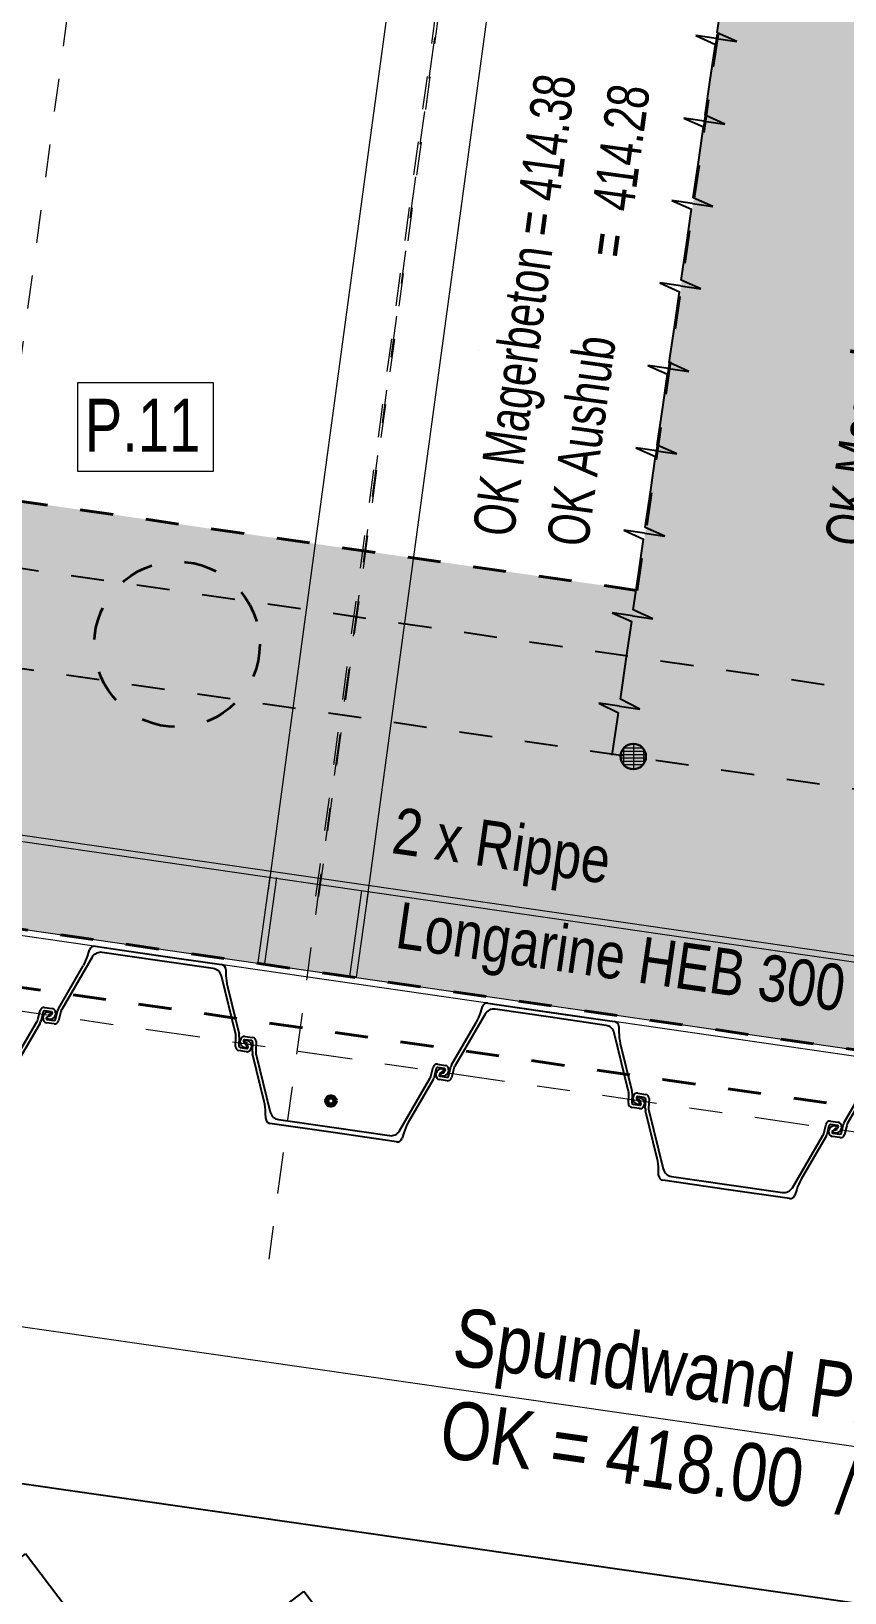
# Model space of a CAD drawing. Header units: metres. Extents: x 2681086.2 to 2681125.9, y 1225431.9 to 1225460.7.
# Drawn here: x 2681097.644 to 2681100.103, y 1225435.965 to 1225440.684 of the extents above; entities that cross this region are included whole.
import ezdxf

# ---------------------------------------------------------------- set-up
doc = ezdxf.new("R2010")
doc.units = ezdxf.units.M
for name, pattern in [('ALL_S17', [0.025, 0, -0.025]), ('ALL_S19', [0.075, 0, -0.075]), ('AUSGEZOGEN', [0]), ('GETRENNT2_S10', [0.255, 0.125, -0.065, 0, -0.065]), ('MITTE2_S7', [0.55, 0.375, -0.175]), ('PUNKT2_S9', [0.175, 0.075, -0.05, 0, -0.05]), ('STRICHLINIE2_S3', [0.125, 0.075, -0.05]), ('STRICHPUNKT2_S11', [0.245, 0.165, -0.04, 0, -0.04]), ('VERDECKT2_S2', [0.09, 0.05, -0.04])]:
    doc.linetypes.add(name, pattern=pattern)
for name, color, linetype, lineweight in [('__4Kan_Schmutz_proj_Schraffur', 11, 'AUSGEZOGEN', 13), ('AXE', 4, 'MITTE2_S7', 18), ('Beton Ansicht', 252, 'AUSGEZOGEN', 25), ('Beton geschnitten', 8, 'AUSGEZOGEN', 25), ('Betonierfugen', 7, 'AUSGEZOGEN', 25), ('Design', 250, 'AUSGEZOGEN', 18), ('Stahl', 252, 'AUSGEZOGEN', 18), ('Standard', 7, 'AUSGEZOGEN', 13), ('Text Waende', 7, 'AUSGEZOGEN', 18), ('Vermassung Schnitte', 7, 'AUSGEZOGEN', 18)]:
    doc.layers.add(name, color=color, linetype=linetype, lineweight=lineweight)
doc.styles.add('ARIAL', font='arial.ttf')

# ---------------------------------------------------------------- blocks, each defined once
blk = doc.blocks.new('COMPLEXOBJECT_30')
at = {"color": 7, "linetype": 'AUSGEZOGEN', "lineweight": 25, "transparency": 33554687}
for p, q in [((299.4047, 437.7091), (299.4099, 437.7261)), ((299.3165, 437.5501), (299.391, 437.678)), ((299.4176, 437.7034), (299.3258, 437.5458)), ((299.8516, 437.4698), (299.8082, 437.6469)), ((299.822, 437.6665), (299.8222, 437.6487)), ((299.8265, 437.615), (299.8617, 437.4712)), ((299.2897, 437.5375), (299.2949, 437.5367)), ((299.3071, 437.5163), (299.3139, 437.5435)), ((299.3231, 437.5393), (299.3162, 437.5112)), ((299.2693, 437.5192), (299.2704, 437.5267)), ((299.2791, 437.5205), (299.2788, 437.5189)), ((299.3028, 437.5023), (299.2794, 437.5056)), ((299.2958, 437.5329), (299.2804, 437.5225)), ((299.2814, 437.5155), (299.3015, 437.5125)), ((299.851, 437.4339), (299.8523, 437.4627)), ((299.8624, 437.4642), (299.8611, 437.4362)), ((299.8886, 437.4346), (299.8767, 437.4489)), ((299.8786, 437.4523), (299.8838, 437.4516)), ((299.8846, 437.4181), (299.8613, 437.4215)), ((299.8654, 437.431), (299.8856, 437.4281)), ((299.889, 437.4306), (299.8892, 437.4322)), ((299.8993, 437.4357), (299.8982, 437.4283))]:
    blk.add_line(p, q, dxfattribs=at)
for points in [[(299.4264, 437.7365), (299.6178, 437.7088), (299.8091, 437.6811)], [(299.7834, 437.6695), (299.6156, 437.6938), (299.4478, 437.718)]]:
    blk.add_lwpolyline(points, dxfattribs=at)
for centre, radius, start, end in [((299.4243, 437.7216), 0.015, 81.7706, 162.7706), ((299.2614, 437.7535), 0.15, 329.7875, 342.7706), ((299.4435, 437.6883), 0.03, 81.7706, 149.7875), ((299.807, 437.6663), 0.015, 0.7706, 81.7706), ((299.7791, 437.6398), 0.03, 13.7536, 81.7706), ((299.9722, 437.6507), 0.15, 180.7706, 193.7536), ((299.2868, 437.5177), 0.02, 81.7706, 131.2323), ((299.2946, 437.5346), 0.00213, 303.7706, 81.7706), ((299.3381, 437.5375), 0.025, 149.7875, 166.06), ((299.3474, 437.5332), 0.025, 149.7875, 166.06), ((299.2812, 437.5175), 0.012, 171.7706, 261.7706), ((299.2803, 437.5252), 0.01, 131.2323, 171.7706), ((299.2818, 437.5184), 0.003, 171.7706, 261.7706), ((299.282, 437.5201), 0.003, 123.7706, 171.7706), ((299.3023, 437.5175), 0.005, 261.7706, 346.06), ((299.3045, 437.5141), 0.012, 261.7706, 346.06), ((299.8273, 437.4638), 0.025, 357.4812, 13.7536), ((299.8374, 437.4653), 0.025, 357.4812, 13.7536), ((299.8783, 437.4502), 0.00213, 81.7706, 219.7706), ((299.881, 437.4318), 0.02, 32.3089, 81.7706), ((299.8894, 437.4371), 0.01, 351.7706, 32.3089), ((299.863, 437.4334), 0.012, 177.4812, 261.7706), ((299.8661, 437.4359), 0.005, 177.4812, 261.7706), ((299.8864, 437.43), 0.012, 261.7706, 351.7706), ((299.886, 437.431), 0.003, 261.7706, 351.7706), ((299.8863, 437.4327), 0.003, 351.7706, 39.7706)]:
    blk.add_arc(centre, radius, start, end, dxfattribs=at)
blk = doc.blocks.new('COMPLEXOBJECT_31')
at = {"color": 7, "linetype": 'AUSGEZOGEN', "lineweight": 25, "transparency": 33554687}
for p, q in [((298.6921, 437.6363), (298.7155, 437.633)), ((298.6774, 437.6188), (298.6785, 437.6262)), ((298.6878, 437.6238), (298.6875, 437.6222)), ((298.6882, 437.6199), (298.7001, 437.6056)), ((298.7113, 437.6235), (298.6912, 437.6264)), ((298.6981, 437.6021), (298.6929, 437.6029)), ((298.7144, 437.5903), (298.7156, 437.6183)), ((298.7503, 437.4394), (298.7151, 437.5832)), ((298.7257, 437.6206), (298.7245, 437.5917)), ((298.7252, 437.5847), (298.7685, 437.4075)), ((299.2536, 437.5152), (299.2606, 437.5432)), ((299.2696, 437.5382), (299.2629, 437.511)), ((299.274, 437.5522), (299.2973, 437.5488)), ((299.2954, 437.539), (299.2752, 437.5419)), ((299.2977, 437.534), (299.2979, 437.5356)), ((299.3075, 437.5352), (299.3064, 437.5278)), ((299.1592, 437.351), (299.251, 437.5086)), ((299.2602, 437.5044), (299.1857, 437.3764)), ((299.281, 437.5216), (299.2964, 437.5319)), ((299.287, 437.5169), (299.2818, 437.5177)), ((298.7548, 437.388), (298.7546, 437.4058)), ((299.1721, 437.3454), (299.1668, 437.3284))]:
    blk.add_line(p, q, dxfattribs=at)
for points in [[(299.1503, 437.318), (298.959, 437.3456), (298.7677, 437.3733)], [(298.7934, 437.385), (298.9612, 437.3607), (299.129, 437.3364)]]:
    blk.add_lwpolyline(points, dxfattribs=at)
for centre, radius, start, end in [((298.6904, 437.6245), 0.012, 81.7706, 171.7706), ((298.7137, 437.6211), 0.012, 357.4812, 81.7706), ((298.6873, 437.6173), 0.01, 171.7706, 212.3089), ((298.6958, 437.6227), 0.02, 212.3089, 261.7706), ((298.6905, 437.6218), 0.003, 171.7706, 219.7706), ((298.6907, 437.6234), 0.003, 81.7706, 171.7706), ((298.6984, 437.6042), 0.00213, 261.7706, 39.7706), ((298.7106, 437.6185), 0.005, 357.4812, 81.7706), ((298.7394, 437.5892), 0.025, 177.4812, 193.7536), ((298.7494, 437.5906), 0.025, 177.4812, 193.7536), ((299.2722, 437.5403), 0.012, 81.7706, 166.06), ((299.2745, 437.537), 0.005, 81.7706, 166.06), ((299.295, 437.536), 0.003, 351.7706, 81.7706), ((299.2947, 437.5344), 0.003, 303.7706, 351.7706), ((299.2956, 437.5369), 0.012, 351.7706, 81.7706), ((299.2294, 437.5212), 0.025, 329.7875, 346.06), ((299.2386, 437.517), 0.025, 329.7875, 346.06), ((299.2821, 437.5198), 0.00213, 123.7706, 261.7706), ((299.2899, 437.5367), 0.02, 261.7706, 311.2323), ((299.2965, 437.5292), 0.01, 311.2323, 351.7706), ((298.6046, 437.4038), 0.15, 0.7706, 13.7536), ((298.7977, 437.4146), 0.03, 193.7536, 261.7706), ((298.7698, 437.3882), 0.015, 180.7706, 261.7706), ((299.1333, 437.3661), 0.03, 261.7706, 329.7875), ((299.3154, 437.301), 0.15, 149.7875, 162.7706), ((299.1525, 437.3328), 0.015, 261.7706, 342.7706)]:
    blk.add_arc(centre, radius, start, end, dxfattribs=at)
blk = doc.blocks.new('COMPLEXOBJECT_32')
at = {"color": 7, "linetype": 'AUSGEZOGEN', "lineweight": 25, "transparency": 33554687}
for p, q in [((298.23, 437.8755), (298.1382, 437.7179)), ((298.2171, 437.8811), (298.2223, 437.8981)), ((298.1289, 437.7221), (298.2034, 437.85)), ((298.664, 437.6418), (298.6206, 437.819)), ((298.6343, 437.8385), (298.6346, 437.8207)), ((298.6389, 437.7871), (298.6741, 437.6432)), ((298.0817, 437.6913), (298.0828, 437.6987)), ((298.0915, 437.6925), (298.0912, 437.6909)), ((298.1152, 437.6743), (298.0918, 437.6777)), ((298.1082, 437.7049), (298.0928, 437.6946)), ((298.0938, 437.6875), (298.1139, 437.6846)), ((298.1021, 437.7095), (298.1073, 437.7088)), ((298.1195, 437.6883), (298.1263, 437.7155)), ((298.1355, 437.7113), (298.1286, 437.6833)), ((298.6634, 437.6059), (298.6647, 437.6348)), ((298.6748, 437.6362), (298.6735, 437.6082)), ((298.697, 437.5902), (298.6737, 437.5935)), ((298.6778, 437.603), (298.698, 437.6001)), ((298.701, 437.6066), (298.6891, 437.6209)), ((298.691, 437.6244), (298.6962, 437.6236)), ((298.7014, 437.6027), (298.7016, 437.6043)), ((298.7117, 437.6077), (298.7106, 437.6003))]:
    blk.add_line(p, q, dxfattribs=at)
for points in [[(298.2388, 437.9085), (298.4302, 437.8808), (298.6215, 437.8532)], [(298.5958, 437.8415), (298.428, 437.8658), (298.2602, 437.8901)]]:
    blk.add_lwpolyline(points, dxfattribs=at)
for centre, radius, start, end in [((298.0738, 437.9255), 0.15, 329.7875, 342.7706), ((298.2367, 437.8937), 0.015, 81.7706, 162.7706), ((298.2559, 437.8604), 0.03, 81.7706, 149.7875), ((298.5915, 437.8118), 0.03, 13.7536, 81.7706), ((298.6193, 437.8383), 0.015, 0.7706, 81.7706), ((298.7846, 437.8227), 0.15, 180.7706, 193.7536), ((298.1505, 437.7095), 0.025, 149.7875, 166.06), ((298.0936, 437.6896), 0.012, 171.7706, 261.7706), ((298.0927, 437.6973), 0.01, 131.2323, 171.7706), ((298.0992, 437.6897), 0.02, 81.7706, 131.2323), ((298.0942, 437.6905), 0.003, 171.7706, 261.7706), ((298.0944, 437.6921), 0.003, 123.7706, 171.7706), ((298.107, 437.7067), 0.00213, 303.7706, 81.7706), ((298.1147, 437.6895), 0.005, 261.7706, 346.06), ((298.1169, 437.6862), 0.012, 261.7706, 346.06), ((298.1598, 437.7053), 0.025, 149.7875, 166.06), ((298.6397, 437.6359), 0.025, 357.4812, 13.7536), ((298.6498, 437.6373), 0.025, 357.4812, 13.7536), ((298.6754, 437.6054), 0.012, 177.4812, 261.7706), ((298.6785, 437.608), 0.005, 177.4812, 261.7706), ((298.6907, 437.6223), 0.00213, 81.7706, 219.7706), ((298.6934, 437.6038), 0.02, 32.3089, 81.7706), ((298.6988, 437.602), 0.012, 261.7706, 351.7706), ((298.6984, 437.6031), 0.003, 261.7706, 351.7706), ((298.6986, 437.6047), 0.003, 351.7706, 39.7706), ((298.7018, 437.6092), 0.01, 351.7706, 32.3089)]:
    blk.add_arc(centre, radius, start, end, dxfattribs=at)
blk = doc.blocks.new('COMPLEXOBJECT_33')
at = {"color": 7, "linetype": 'AUSGEZOGEN', "lineweight": 25, "transparency": 33554687}
for p, q in [((297.4898, 437.7906), (297.4909, 437.798)), ((297.5001, 437.7957), (297.4999, 437.794)), ((297.5006, 437.7917), (297.5124, 437.7774)), ((297.5237, 437.7953), (297.5035, 437.7982)), ((297.5045, 437.8082), (297.5278, 437.8048)), ((297.5105, 437.774), (297.5053, 437.7747)), ((297.5268, 437.7621), (297.528, 437.7901)), ((297.5381, 437.7924), (297.5368, 437.7636)), ((297.5626, 437.6113), (297.5274, 437.7551)), ((297.5375, 437.7565), (297.5809, 437.5793)), ((298.0863, 437.724), (298.1097, 437.7206)), ((297.9716, 437.5228), (298.0633, 437.6805)), ((298.0726, 437.6762), (297.9981, 437.5483)), ((298.066, 437.687), (298.073, 437.715)), ((298.082, 437.71), (298.0753, 437.6828)), ((298.1078, 437.7108), (298.0876, 437.7137)), ((298.0933, 437.6934), (298.1088, 437.7037)), ((298.0994, 437.6888), (298.0942, 437.6895)), ((298.1101, 437.7058), (298.1103, 437.7074)), ((298.1198, 437.707), (298.1188, 437.6996)), ((297.5672, 437.5598), (297.5669, 437.5776)), ((297.9845, 437.5172), (297.9792, 437.5002))]:
    blk.add_line(p, q, dxfattribs=at)
for points in [[(297.9627, 437.4898), (297.7714, 437.5175), (297.58, 437.5451)], [(297.6057, 437.5568), (297.7735, 437.5325), (297.9413, 437.5082)]]:
    blk.add_lwpolyline(points, dxfattribs=at)
for centre, radius, start, end in [((297.4997, 437.7892), 0.01, 171.7706, 212.3089), ((297.5028, 437.7963), 0.012, 81.7706, 171.7706), ((297.5082, 437.7945), 0.02, 212.3089, 261.7706), ((297.5029, 437.7936), 0.003, 171.7706, 219.7706), ((297.5031, 437.7952), 0.003, 81.7706, 171.7706), ((297.5108, 437.7761), 0.00213, 261.7706, 39.7706), ((297.523, 437.7903), 0.005, 357.4812, 81.7706), ((297.5261, 437.7929), 0.012, 357.4812, 81.7706), ((297.5517, 437.761), 0.025, 177.4812, 193.7536), ((297.5618, 437.7625), 0.025, 177.4812, 193.7536), ((298.0846, 437.7121), 0.012, 81.7706, 166.06), ((298.0417, 437.693), 0.025, 329.7875, 346.06), ((298.051, 437.6888), 0.025, 329.7875, 346.06), ((298.0869, 437.7088), 0.005, 81.7706, 166.06), ((298.0945, 437.6916), 0.00213, 123.7706, 261.7706), ((298.1023, 437.7086), 0.02, 261.7706, 311.2323), ((298.1073, 437.7078), 0.003, 351.7706, 81.7706), ((298.1071, 437.7062), 0.003, 303.7706, 351.7706), ((298.108, 437.7088), 0.012, 351.7706, 81.7706), ((298.1089, 437.7011), 0.01, 311.2323, 351.7706), ((297.4169, 437.5756), 0.15, 0.7706, 13.7536), ((297.5822, 437.56), 0.015, 180.7706, 261.7706), ((297.61, 437.5865), 0.03, 193.7536, 261.7706), ((298.1277, 437.4728), 0.15, 149.7875, 162.7706), ((297.9456, 437.5379), 0.03, 261.7706, 329.7875), ((297.9648, 437.5046), 0.015, 261.7706, 342.7706)]:
    blk.add_arc(centre, radius, start, end, dxfattribs=at)
blk = doc.blocks.new('COMPLEXOBJECT_34')
at = {"color": 7, "linetype": 'AUSGEZOGEN', "lineweight": 25, "transparency": 33554687}
for p, q in [((297.0294, 438.0529), (297.0347, 438.07)), ((296.9413, 437.8939), (297.0158, 438.0219)), ((297.0423, 438.0473), (296.9505, 437.8897)), ((297.4467, 438.0104), (297.447, 437.9925)), ((297.4764, 437.8136), (297.433, 437.9908)), ((297.4512, 437.9589), (297.4864, 437.8151)), ((296.8941, 437.8631), (296.8951, 437.8705)), ((296.9038, 437.8644), (296.9036, 437.8627)), ((296.9206, 437.8767), (296.9051, 437.8664)), ((296.9145, 437.8814), (296.9197, 437.8806)), ((296.9319, 437.8602), (296.9386, 437.8874)), ((296.9479, 437.8831), (296.9409, 437.8551)), ((296.9276, 437.8461), (296.9042, 437.8495)), ((296.9061, 437.8593), (296.9263, 437.8564)), ((297.4758, 437.7778), (297.4771, 437.8066)), ((297.4871, 437.808), (297.4859, 437.78)), ((297.4902, 437.7749), (297.5103, 437.772)), ((297.5133, 437.7785), (297.5014, 437.7927)), ((297.5034, 437.7962), (297.5086, 437.7954)), ((297.5137, 437.7745), (297.514, 437.7761)), ((297.5241, 437.7796), (297.523, 437.7721)), ((297.5094, 437.762), (297.4861, 437.7654))]:
    blk.add_line(p, q, dxfattribs=at)
for points in [[(297.0512, 438.0804), (297.2425, 438.0527), (297.4339, 438.025)], [(297.4082, 438.0134), (297.2403, 438.0376), (297.0725, 438.0619)]]:
    blk.add_lwpolyline(points, dxfattribs=at)
for centre, radius, start, end in [((296.8862, 438.0974), 0.15, 329.7875, 342.7706), ((297.049, 438.0655), 0.015, 81.7706, 162.7706), ((297.0682, 438.0322), 0.03, 81.7706, 149.7875), ((297.4039, 437.9837), 0.03, 13.7536, 81.7706), ((297.4317, 438.0102), 0.015, 0.7706, 81.7706), ((297.5969, 437.9946), 0.15, 180.7706, 193.7536), ((296.905, 437.8691), 0.01, 131.2323, 171.7706), ((296.9116, 437.8616), 0.02, 81.7706, 131.2323), ((296.9068, 437.8639), 0.003, 123.7706, 171.7706), ((296.9194, 437.8785), 0.00213, 303.7706, 81.7706), ((296.9629, 437.8813), 0.025, 149.7875, 166.06), ((296.9721, 437.8771), 0.025, 149.7875, 166.06), ((296.9059, 437.8614), 0.012, 171.7706, 261.7706), ((296.9066, 437.8623), 0.003, 171.7706, 261.7706), ((296.927, 437.8614), 0.005, 261.7706, 346.06), ((296.9293, 437.858), 0.012, 261.7706, 346.06), ((297.4878, 437.7772), 0.012, 177.4812, 261.7706), ((297.4521, 437.8077), 0.025, 357.4812, 13.7536), ((297.4909, 437.7798), 0.005, 177.4812, 261.7706), ((297.4622, 437.8091), 0.025, 357.4812, 13.7536), ((297.5031, 437.7941), 0.00213, 81.7706, 219.7706), ((297.5057, 437.7757), 0.02, 32.3089, 81.7706), ((297.5111, 437.7739), 0.012, 261.7706, 351.7706), ((297.5108, 437.7749), 0.003, 261.7706, 351.7706), ((297.511, 437.7765), 0.003, 351.7706, 39.7706), ((297.5142, 437.781), 0.01, 351.7706, 32.3089)]:
    blk.add_arc(centre, radius, start, end, dxfattribs=at)
blk = doc.blocks.new('COMPLEXOBJECT_35')
at = {"color": 7, "linetype": 'AUSGEZOGEN', "lineweight": 25, "transparency": 33554687}
for p, q in [((296.3022, 437.9624), (296.3032, 437.9698)), ((296.3125, 437.9675), (296.3123, 437.9659)), ((296.3129, 437.9635), (296.3248, 437.9493)), ((296.3361, 437.9671), (296.3159, 437.97)), ((296.3168, 437.98), (296.3402, 437.9766)), ((296.3391, 437.934), (296.3404, 437.962)), ((296.3505, 437.9642), (296.3492, 437.9354)), ((296.3229, 437.9458), (296.3177, 437.9465)), ((296.375, 437.7831), (296.3398, 437.9269)), ((296.3499, 437.9283), (296.3932, 437.7512)), ((296.8784, 437.8589), (296.8853, 437.8869)), ((296.8944, 437.8818), (296.8876, 437.8546)), ((296.8987, 437.8959), (296.922, 437.8925)), ((296.9201, 437.8827), (296.8999, 437.8856)), ((296.9057, 437.8652), (296.9211, 437.8756)), ((296.9224, 437.8776), (296.9227, 437.8793)), ((296.9322, 437.8789), (296.9311, 437.8715)), ((296.7839, 437.6947), (296.8757, 437.8523)), ((296.885, 437.8481), (296.8105, 437.7201)), ((296.9118, 437.8606), (296.9066, 437.8614)), ((296.3795, 437.7316), (296.3793, 437.7494)), ((296.7968, 437.6891), (296.7915, 437.672))]:
    blk.add_line(p, q, dxfattribs=at)
for points in [[(296.4181, 437.7286), (296.5859, 437.7044), (296.7537, 437.6801)], [(296.7751, 437.6616), (296.5837, 437.6893), (296.3924, 437.717)]]:
    blk.add_lwpolyline(points, dxfattribs=at)
for centre, radius, start, end in [((296.3121, 437.961), 0.01, 171.7706, 212.3089), ((296.3151, 437.9681), 0.012, 81.7706, 171.7706), ((296.3152, 437.9654), 0.003, 171.7706, 219.7706), ((296.3155, 437.9671), 0.003, 81.7706, 171.7706), ((296.3354, 437.9622), 0.005, 357.4812, 81.7706), ((296.3385, 437.9648), 0.012, 357.4812, 81.7706), ((296.3205, 437.9663), 0.02, 212.3089, 261.7706), ((296.3232, 437.9479), 0.00213, 261.7706, 39.7706), ((296.3641, 437.9329), 0.025, 177.4812, 193.7536), ((296.3742, 437.9343), 0.025, 177.4812, 193.7536), ((296.897, 437.884), 0.012, 81.7706, 166.06), ((296.8992, 437.8806), 0.005, 81.7706, 166.06), ((296.9069, 437.8635), 0.00213, 123.7706, 261.7706), ((296.9146, 437.8804), 0.02, 261.7706, 311.2323), ((296.9197, 437.8797), 0.003, 351.7706, 81.7706), ((296.9195, 437.8781), 0.003, 303.7706, 351.7706), ((296.9203, 437.8806), 0.012, 351.7706, 81.7706), ((296.9212, 437.8729), 0.01, 311.2323, 351.7706), ((296.8541, 437.8649), 0.025, 329.7875, 346.06), ((296.8634, 437.8606), 0.025, 329.7875, 346.06), ((296.2293, 437.7474), 0.15, 0.7706, 13.7536), ((296.3945, 437.7318), 0.015, 180.7706, 261.7706), ((296.4224, 437.7583), 0.03, 193.7536, 261.7706), ((296.758, 437.7098), 0.03, 261.7706, 329.7875), ((296.9401, 437.6446), 0.15, 149.7875, 162.7706), ((296.7772, 437.6765), 0.015, 261.7706, 342.7706)]:
    blk.add_arc(centre, radius, start, end, dxfattribs=at)
blk = doc.blocks.new('MUSTERELEMENT_10')
at = {"layer": 'Betonierfugen', "color": 7, "linetype": 'AUSGEZOGEN', "lineweight": 25, "transparency": 33554687}
for p, q in [((298.9316, 440.8409), (298.9471, 440.948)), ((298.9909, 440.8145), (298.9316, 440.8409)), ((298.929, 440.8235), (298.8672, 440.8325)), ((298.8672, 440.8325), (298.9265, 440.806)), ((298.9109, 440.6989), (298.9265, 440.806)), ((298.929, 440.8235), (298.9909, 440.8145)), ((298.8954, 440.5918), (298.9109, 440.6989)), ((298.8928, 440.5743), (298.831, 440.5833)), ((298.831, 440.5833), (298.8903, 440.5569)), ((298.8748, 440.4497), (298.8903, 440.5569)), ((298.8928, 440.5743), (298.9547, 440.5653)), ((298.9547, 440.5653), (298.8954, 440.5918)), ((298.8592, 440.3426), (298.8748, 440.4497)), ((298.8567, 440.3252), (298.7948, 440.3341)), ((298.7948, 440.3341), (298.8541, 440.3077)), ((298.8567, 440.3252), (298.9185, 440.3162)), ((298.9185, 440.3162), (298.8592, 440.3426)), ((298.8386, 440.2006), (298.8541, 440.3077)), ((298.823, 440.0934), (298.8386, 440.2006)), ((298.8205, 440.076), (298.7586, 440.085)), ((298.7586, 440.085), (298.8179, 440.0586)), ((298.8823, 440.067), (298.823, 440.0934)), ((298.8024, 439.9514), (298.8179, 440.0586)), ((298.8205, 440.076), (298.8823, 440.067)), ((298.7868, 439.8443), (298.8024, 439.9514)), ((298.7843, 439.8268), (298.7224, 439.8358)), ((298.7224, 439.8358), (298.7817, 439.8094)), ((298.7662, 439.7023), (298.7817, 439.8094)), ((298.7843, 439.8268), (298.8461, 439.8179)), ((298.8461, 439.8179), (298.7868, 439.8443)), ((298.7506, 439.5951), (298.7662, 439.7023)), ((298.7481, 439.5777), (298.6862, 439.5867)), ((298.6862, 439.5867), (298.7455, 439.5603)), ((298.7481, 439.5777), (298.8099, 439.5687)), ((298.8099, 439.5687), (298.7506, 439.5951)), ((298.73, 439.4531), (298.7455, 439.5603)), ((298.7144, 439.346), (298.73, 439.4531)), ((298.7119, 439.3285), (298.65, 439.3375)), ((298.65, 439.3375), (298.7094, 439.3111)), ((298.7119, 439.3285), (298.7737, 439.3196)), ((298.7737, 439.3196), (298.7144, 439.346)), ((298.6938, 439.204), (298.7094, 439.3111)), ((298.6782, 439.0968), (298.6938, 439.204)), ((298.7375, 439.0704), (298.6782, 439.0968)), ((298.6757, 439.0794), (298.6138, 439.0884)), ((298.6138, 439.0884), (298.6732, 439.0619)), ((298.6757, 439.0794), (298.7375, 439.0704))]:
    blk.add_line(p, q, dxfattribs=at)
blk.add_lwpolyline([(298.6576, 438.9548), (298.6576, 438.9548), (298.6732, 439.0619)], dxfattribs=at)
blk = doc.blocks.new('MUSTERELEMENT_11')
at = {"layer": 'Betonierfugen', "color": 7, "linetype": 'AUSGEZOGEN', "lineweight": 25, "transparency": 33554687}
for p, q in [((298.639, 438.8271), (298.6576, 438.9548)), ((298.6576, 438.9548), (298.6576, 438.9548)), ((298.636, 438.8063), (298.5742, 438.8153)), ((298.5742, 438.8153), (298.633, 438.7855)), ((298.6979, 438.7973), (298.639, 438.8271)), ((298.6145, 438.6578), (298.633, 438.7855)), ((298.636, 438.8063), (298.6979, 438.7973))]:
    blk.add_line(p, q, dxfattribs=at)

msp = doc.modelspace()

# ---------------------------------------------------------------- hatches: boundary and pattern name
at = {"layer": '__4Kan_Schmutz_proj_Schraffur', "linetype": 'AUSGEZOGEN', "lineweight": 25, "transparency": 33554687}
h = msp.add_hatch(color=254, dxfattribs=at)
h.paths.add_polyline_path([(2681100.281, 1225437.584), (2681101.461, 1225445.709), (2681101.646, 1225446.977), (2681095.608, 1225447.654), (2681095.361, 1225446.394), (2681096.987, 1225446.211), (2681096.011, 1225439.495), (2681093.741, 1225439.824), (2681093.364, 1225438.585)])
h.paths.add_polyline_path([(2681099.475, 1225438.994), (2681097.001, 1225439.352), (2681097.981, 1225446.1), (2681100.467, 1225445.821)], flags=16)
at = {"layer": 'Beton Ansicht', "transparency": 33554687}
h = msp.add_hatch(dxfattribs=at)
h.set_pattern_fill('MUSTER', color=256, scale=0.6, angle=37.27, style=0, pattern_type=2)
h.set_pattern_definition([(37.27, (2680801.014, 1225001.52), (0.1141313, 0.8408175), [0.6, -0.6]), (127.27, (2680801.014, 1225001.52), (-0.8408175, 0.1141313), [0.6, -0.6])])
h.paths.add_polyline_path([(2681091.076, 1225436.223), (2681106.162, 1225434.059), (2681106.304, 1225435.049), (2681092.893, 1225436.972), (2681092.746, 1225436.488), (2681091.724, 1225436.635)], flags=0)
at = {"layer": 'Standard', "linetype": 'AUSGEZOGEN', "lineweight": 13, "transparency": 33554687}
h = msp.add_hatch(dxfattribs=at)
h.set_pattern_fill('SCHRAFFUR_10', scale=0.05, style=0, pattern_type=2)
h.set_pattern_definition([(0, (2680800.786, 1224999.838), (0, 0.01), []), (90, (2680800.786, 1224999.838), (-0.01, 0), [])])
h.paths.add_polyline_path([(2681099.469, 1225438.53), (2681099.472, 1225438.53), (2681099.474, 1225438.529), (2681099.476, 1225438.528), (2681099.479, 1225438.528), (2681099.481, 1225438.527), (2681099.483, 1225438.525), (2681099.485, 1225438.524), (2681099.487, 1225438.523), (2681099.489, 1225438.521), (2681099.491, 1225438.52), (2681099.492, 1225438.518), (2681099.494, 1225438.516), (2681099.495, 1225438.514), (2681099.497, 1225438.512), (2681099.498, 1225438.51), (2681099.499, 1225438.508), (2681099.5, 1225438.506), (2681099.501, 1225438.503), (2681099.501, 1225438.501), (2681099.502, 1225438.499), (2681099.502, 1225438.496), (2681099.502, 1225438.494), (2681099.503, 1225438.492), (2681099.502, 1225438.489), (2681099.502, 1225438.487), (2681099.502, 1225438.484), (2681099.501, 1225438.482), (2681099.501, 1225438.48), (2681099.5, 1225438.477), (2681099.499, 1225438.475), (2681099.498, 1225438.473), (2681099.496, 1225438.471), (2681099.495, 1225438.469), (2681099.493, 1225438.467), (2681099.492, 1225438.465), (2681099.49, 1225438.464), (2681099.488, 1225438.462), (2681099.486, 1225438.461), (2681099.484, 1225438.459), (2681099.482, 1225438.458), (2681099.48, 1225438.457), (2681099.478, 1225438.456), (2681099.476, 1225438.455), (2681099.473, 1225438.455), (2681099.471, 1225438.454), (2681099.469, 1225438.454), (2681099.466, 1225438.453), (2681099.464, 1225438.453), (2681099.461, 1225438.454), (2681099.459, 1225438.454), (2681099.456, 1225438.454), (2681099.454, 1225438.455), (2681099.452, 1225438.455), (2681099.45, 1225438.456), (2681099.447, 1225438.457), (2681099.445, 1225438.458), (2681099.443, 1225438.46), (2681099.441, 1225438.461), (2681099.439, 1225438.462), (2681099.437, 1225438.464), (2681099.436, 1225438.466), (2681099.434, 1225438.468), (2681099.433, 1225438.47), (2681099.431, 1225438.472), (2681099.43, 1225438.474), (2681099.429, 1225438.476), (2681099.428, 1225438.478), (2681099.427, 1225438.48), (2681099.427, 1225438.483), (2681099.426, 1225438.485), (2681099.426, 1225438.487), (2681099.426, 1225438.49), (2681099.426, 1225438.492), (2681099.426, 1225438.495), (2681099.426, 1225438.497), (2681099.426, 1225438.499), (2681099.427, 1225438.502), (2681099.428, 1225438.504), (2681099.428, 1225438.506), (2681099.429, 1225438.509), (2681099.431, 1225438.511), (2681099.432, 1225438.513), (2681099.433, 1225438.515), (2681099.435, 1225438.517), (2681099.436, 1225438.518), (2681099.438, 1225438.52), (2681099.44, 1225438.522), (2681099.442, 1225438.523), (2681099.444, 1225438.525), (2681099.446, 1225438.526), (2681099.448, 1225438.527), (2681099.45, 1225438.528), (2681099.453, 1225438.529), (2681099.455, 1225438.529), (2681099.457, 1225438.53), (2681099.46, 1225438.53), (2681099.462, 1225438.53), (2681099.464, 1225438.53), (2681099.467, 1225438.53)], flags=0)

# ---------------------------------------------------------------- linework, layer by layer
at = {"layer": 'AXE', "color": 52, "linetype": 'AUSGEZOGEN', "transparency": 33554687}
for p, q in [((2681097.696, 1225437.709), (2681097.706, 1225437.711)), ((2681097.696, 1225437.71), (2681097.706, 1225437.709)), ((2681097.696, 1225437.71), (2681097.706, 1225437.709)), ((2681097.696, 1225437.71), (2681097.706, 1225437.709)), ((2681097.706, 1225437.709), (2681097.696, 1225437.71)), ((2681097.706, 1225437.708), (2681097.697, 1225437.712)), ((2681097.706, 1225437.708), (2681097.697, 1225437.712)), ((2681097.699, 1225437.705), (2681097.703, 1225437.714)), ((2681097.699, 1225437.705), (2681097.703, 1225437.714)), ((2681097.702, 1225437.705), (2681097.7, 1225437.715)), ((2681097.701, 1225437.705), (2681097.702, 1225437.715)), ((2681097.701, 1225437.705), (2681097.702, 1225437.715)), ((2681097.701, 1225437.705), (2681097.702, 1225437.715)), ((2681097.702, 1225437.715), (2681097.701, 1225437.705)), ((2681098.3, 1225437.623), (2681098.29, 1225437.625)), ((2681098.29, 1225437.625), (2681098.3, 1225437.623)), ((2681098.296, 1225437.629), (2681098.294, 1225437.619)), ((2681098.294, 1225437.619), (2681098.296, 1225437.629)), ((2681098.894, 1225437.536), (2681098.884, 1225437.54)), ((2681098.894, 1225437.536), (2681098.884, 1225437.54)), ((2681098.884, 1225437.539), (2681098.894, 1225437.537)), ((2681098.884, 1225437.539), (2681098.894, 1225437.537)), ((2681098.884, 1225437.537), (2681098.894, 1225437.539)), ((2681098.884, 1225437.539), (2681098.894, 1225437.537)), ((2681098.894, 1225437.537), (2681098.884, 1225437.539)), ((2681098.887, 1225437.533), (2681098.891, 1225437.542)), ((2681098.887, 1225437.533), (2681098.891, 1225437.542)), ((2681098.888, 1225437.533), (2681098.89, 1225437.543)), ((2681098.888, 1225437.533), (2681098.89, 1225437.543)), ((2681098.89, 1225437.533), (2681098.888, 1225437.543)), ((2681098.888, 1225437.533), (2681098.89, 1225437.543)), ((2681098.89, 1225437.543), (2681098.888, 1225437.533)), ((2681099.483, 1225437.457), (2681099.482, 1225437.447)), ((2681099.482, 1225437.447), (2681099.483, 1225437.457)), ((2681099.488, 1225437.451), (2681099.478, 1225437.453)), ((2681099.478, 1225437.453), (2681099.488, 1225437.451)), ((2681100.081, 1225437.364), (2681100.072, 1225437.368)), ((2681100.081, 1225437.364), (2681100.072, 1225437.368)), ((2681100.072, 1225437.367), (2681100.081, 1225437.365)), ((2681100.072, 1225437.365), (2681100.081, 1225437.367)), ((2681100.072, 1225437.367), (2681100.081, 1225437.365)), ((2681100.081, 1225437.365), (2681100.072, 1225437.367)), ((2681100.072, 1225437.366), (2681100.081, 1225437.365)), ((2681100.075, 1225437.361), (2681100.078, 1225437.371)), ((2681100.075, 1225437.361), (2681100.078, 1225437.37)), ((2681100.076, 1225437.361), (2681100.077, 1225437.371)), ((2681100.076, 1225437.361), (2681100.077, 1225437.371)), ((2681100.077, 1225437.361), (2681100.076, 1225437.371)), ((2681100.076, 1225437.361), (2681100.077, 1225437.371)), ((2681100.077, 1225437.371), (2681100.076, 1225437.361))]:
    msp.add_line(p, q, dxfattribs=at)
at = {"layer": 'Beton geschnitten', "color": 7, "linetype": 'ALL_S17', "lineweight": 25, "transparency": 33554687}
for p, q in [((2681094.994, 1225439.44), (2681106.692, 1225437.748)), ((2681093.594, 1225439.34), (2681106.649, 1225437.451))]:
    msp.add_line(p, q, dxfattribs=at)
at = {"layer": 'Beton geschnitten', "transparency": 33554687}
msp.add_line((2681092.893, 1225436.972), (2681106.304, 1225435.049), dxfattribs=at)
at = {"layer": 'Design', "color": 7, "linetype": 'ALL_S19', "lineweight": 13, "transparency": 33554687}
msp.add_line((2681098.508, 1225446.287), (2681097.528, 1225439.071), dxfattribs=at)
at = {"layer": 'Design', "color": 7, "linetype": 'STRICHLINIE2_S3', "lineweight": 35, "transparency": 33554687}
msp.add_circle((2681098.085, 1225438.831), 0.25, dxfattribs=at)
at = {"layer": 'Stahl', "linetype": 'GETRENNT2_S10', "lineweight": 13, "transparency": 33554687}
msp.add_line((2681099.834, 1225447.824), (2681098.352, 1225436.899), dxfattribs=at)
at = {"layer": 'Stahl', "transparency": 33554687}
for p, q in [((2681098.361, 1225438.088), (2681099.561, 1225446.922)), ((2681098.659, 1225438.051), (2681099.86, 1225446.893)), ((2681093.93, 1225438.788), (2681103.208, 1225437.445)), ((2681093.927, 1225438.769), (2681103.205, 1225437.427)), ((2681093.89, 1225438.51), (2681103.168, 1225437.167)), ((2681093.887, 1225438.491), (2681103.165, 1225437.148)), ((2681098.366, 1225438.129), (2681098.329, 1225437.869)), ((2681098.386, 1225438.126), (2681098.349, 1225437.866)), ((2681098.643, 1225438.087), (2681098.606, 1225437.827)), ((2681098.663, 1225438.084), (2681098.626, 1225437.825))]:
    msp.add_line(p, q, dxfattribs=at)
at = {"layer": 'Stahl', "linetype": 'VERDECKT2_S2', "transparency": 33554687}
for p, q in [((2681098.505, 1225438.07), (2681099.706, 1225446.908)), ((2681098.514, 1225438.069), (2681099.715, 1225446.907))]:
    msp.add_line(p, q, dxfattribs=at)
at = {"layer": 'Standard', "color": 94, "linetype": 'VERDECKT2_S2', "lineweight": 40, "transparency": 33554687}
for p, q in [((2681100.467, 1225445.821), (2681099.475, 1225438.994)), ((2681097.001, 1225439.352), (2681099.475, 1225438.994)), ((2681093.774, 1225438.526), (2681104.733, 1225436.94)), ((2681097.177, 1225437.857), (2681099.553, 1225437.516)), ((2681099.553, 1225437.516), (2681101.929, 1225437.175))]:
    msp.add_line(p, q, dxfattribs=at)
at = {"layer": 'Standard', "color": 59, "linetype": 'PUNKT2_S9', "lineweight": 100, "transparency": 33554687}
msp.add_line((2681098.995, 1225439.72), (2681098.995, 1225439.72, 1), dxfattribs=at)
at = {"layer": 'Standard', "color": 7, "linetype": 'AUSGEZOGEN', "lineweight": 13, "transparency": 33554687}
msp.add_line((2681094.121, 1225437.27), (2681106.371, 1225435.513), dxfattribs=at)
at = {"layer": 'Standard', "color": 7, "linetype": 'AUSGEZOGEN', "lineweight": 30, "transparency": 33554687}
msp.add_circle((2681099.464, 1225438.492), 0.0385, dxfattribs=at)
at = {"layer": 'Standard', "color": 132, "linetype": 'AUSGEZOGEN', "lineweight": 70, "transparency": 33554687}
msp.add_circle((2681098.55, 1225437.451), 0.0125, dxfattribs=at)
at = {"layer": 'Text Waende', "color": 7, "linetype": 'AUSGEZOGEN', "lineweight": 13, "transparency": 33554687}
msp.add_lwpolyline([(2681097.784, 1225439.354), (2681098.195, 1225439.354), (2681098.195, 1225439.621), (2681097.784, 1225439.621), (2681097.784, 1225439.354)], dxfattribs=at)
at = {"layer": 'Vermassung Schnitte', "color": 7, "linetype": 'STRICHPUNKT2_S11', "lineweight": 18, "transparency": 33554687}
msp.add_line((2681094.309, 1225438.201), (2681108.557, 1225436.139), dxfattribs=at)

# ---------------------------------------------------------------- block references
at = {"color": 7, "linetype": 'AUSGEZOGEN', "lineweight": 25, "transparency": 33554687}
for name in ['COMPLEXOBJECT_34', 'COMPLEXOBJECT_35', 'COMPLEXOBJECT_32', 'COMPLEXOBJECT_33', 'COMPLEXOBJECT_30', 'COMPLEXOBJECT_31']:
    msp.add_blockref(name, (2680800.786, 1224999.838), dxfattribs=at)
at = {"layer": 'Betonierfugen', "color": 7, "linetype": 'AUSGEZOGEN', "lineweight": 25, "transparency": 33554687}
for name in ['MUSTERELEMENT_10', 'MUSTERELEMENT_11']:
    msp.add_blockref(name, (2680800.786, 1224999.838), dxfattribs=at)

# ---------------------------------------------------------------- texts
at = {"layer": 'Stahl', "transparency": 33554687, "char_height": 0.14, "attachment_point": 7, "rotation": 351.8423, "style": 'ARIAL'}
for s, insert, width in [('\\W0.80;2 x Rippe', (2681098.724, 1225438.159), 0.7207), ('\\W0.80;Longarine HEB 300', (2681098.735, 1225437.873), 1.4302)]:
    msp.add_mtext(s, dxfattribs=dict(at, insert=insert, width=width))
at = {"layer": 'Standard', "color": 7, "linetype": 'AUSGEZOGEN', "lineweight": 13, "transparency": 33554687, "insert": (2681098.978, 1225439.169), "char_height": 0.125, "width": 1.5446, "attachment_point": 1, "rotation": 82.2645, "line_spacing_factor": 1.0843, "style": 'ARIAL'}
msp.add_mtext('\\A1;{\\fArial|i0|b0;\\H0.125000;\\W0.714286;\\C7;OK Magerbeton = 414.38}\\P{\\fArial|i0|b0;\\H0.125000;\\W0.714286;\\C7;OK Aushub       =  414.28}\\P', dxfattribs=at)
at = {"layer": 'Standard', "color": 94, "linetype": 'AUSGEZOGEN', "lineweight": 40, "transparency": 33554687, "insert": (2681100.042, 1225439.14), "char_height": 0.125, "width": 1.5446, "attachment_point": 1, "rotation": 81.6973, "line_spacing_factor": 0.9036, "style": 'ARIAL'}
msp.add_mtext('\\A1;{\\fArial|i0|b0;\\H0.125000;\\W0.714286;\\C94;OK Magerbeton = 413.55}\\P{\\fArial|i0|b0;\\H0.125000;\\W0.714286;\\C7;OK Aushub       =  413.50}\\P', dxfattribs=at)
at = {"layer": 'Text Waende', "color": 7, "linetype": 'AUSGEZOGEN', "lineweight": 13, "transparency": 33554687, "insert": (2681097.806, 1225439.413), "char_height": 0.16, "width": 0.4283, "attachment_point": 7, "style": 'ARIAL'}
msp.add_mtext('\\W0.76;P.11', dxfattribs=at)
at = {"layer": 'Text Waende', "transparency": 33554687, "insert": (2681098.829, 1225436.844), "char_height": 0.175, "width": 3.598, "attachment_point": 1, "rotation": 351.8367, "line_spacing_factor": 0.9639, "style": 'ARIAL'}
msp.add_mtext('\\A1;{\\fArial|i0|b0;\\H0.175000;\\W0.800000;\\C7;  Spundwand Profile PU 28, l = 12.0 m  }\\P{\\fArial|i0|b0;\\H0.175000;\\W0.800000;\\C7;  OK = 418.00  /  UK 406.00}\\P', dxfattribs=at)

doc.saveas('drawing.dxf')
